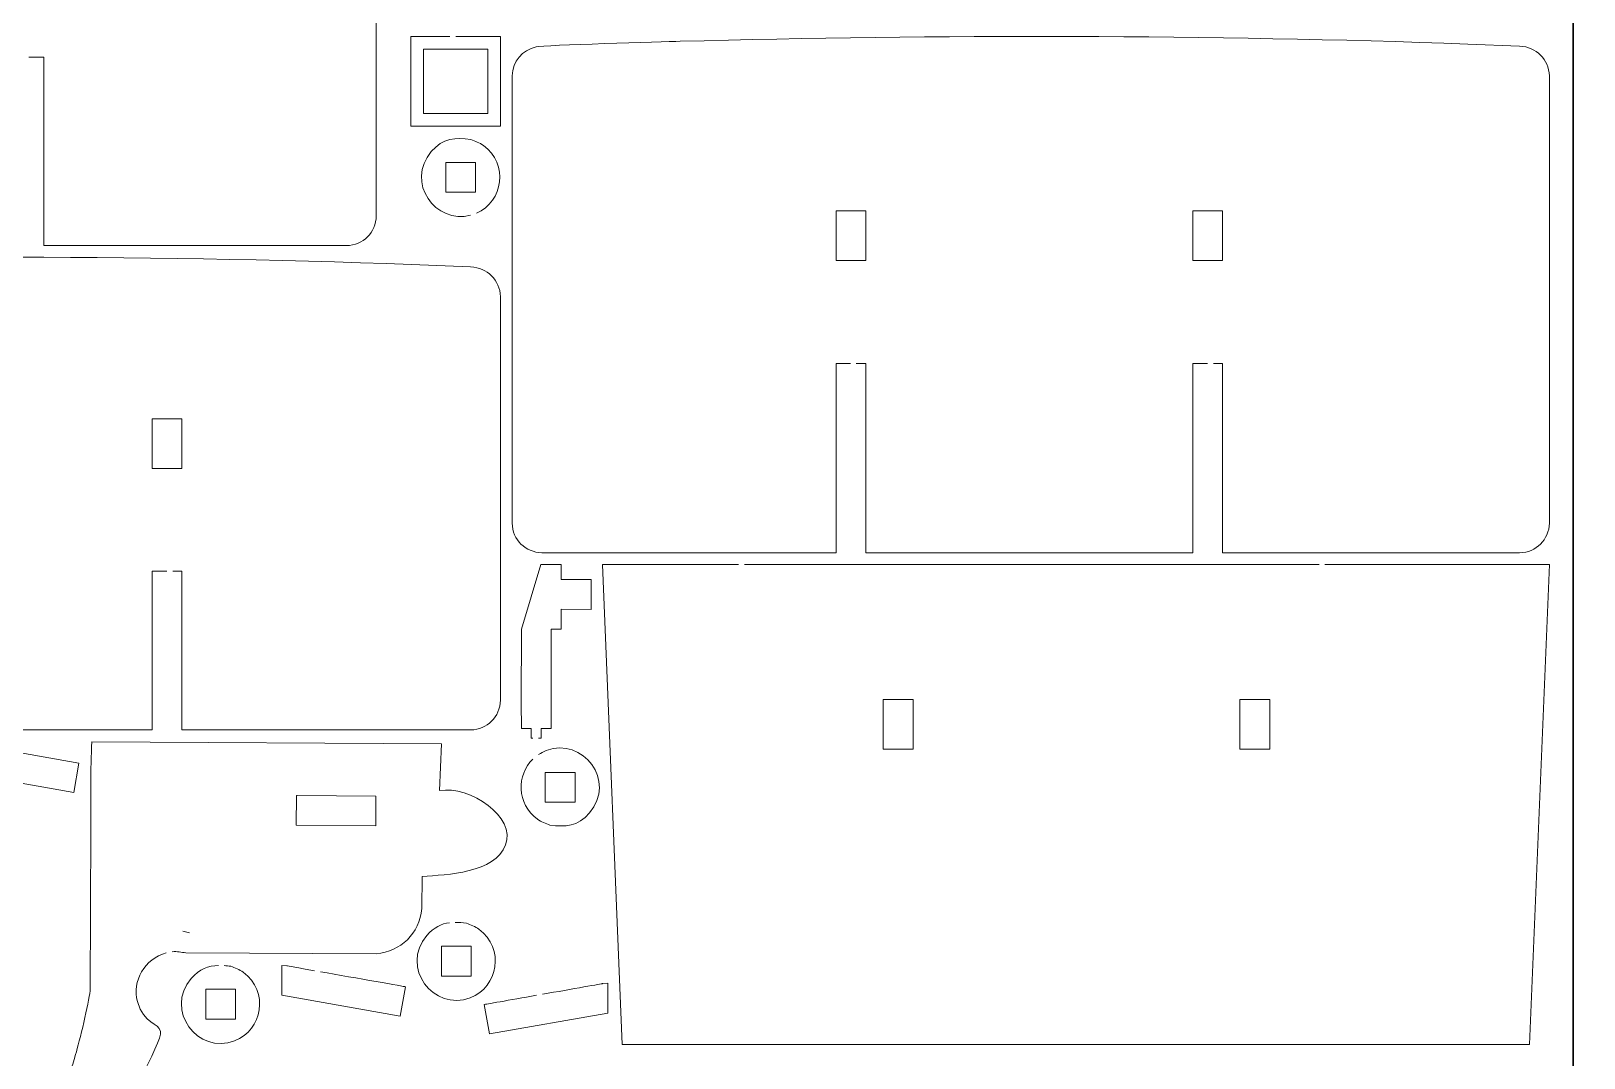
# Model space of a CAD drawing. Header units: centimetres. Extents: x -33.3 to 33.3, y -15.3 to 15.3.
# Drawn here: x -24.29 to -11.01, y -7.77 to 1.01 of the extents above; entities that cross this region are included whole.
import ezdxf

# ---------------------------------------------------------------- set-up
doc = ezdxf.new("R2010")
doc.units = ezdxf.units.CM
doc.header["$MEASUREMENT"] = 0
doc.layers.add('Layer 1', color=7, linetype='Continuous')

msp = doc.modelspace()

# ---------------------------------------------------------------- linework, layer by layer
at = {"layer": 'Layer 1', "color": 250, "lineweight": 20}
for points in [[(-33.29789, -15.35), (-33.29789, -15.35), (-11.0979, -15.35), (-11.0979, -15.35), (-11.0979, -15.35), (-11.0979, -15.35), (-11.0979, 15.35), (-11.0979, 15.35), (-11.0979, 15.35), (-11.0979, 15.35), (-33.29789, 15.35), (-33.29789, 15.35), (-33.29789, 15.35), (-33.29789, 15.35), (-33.29789, -15.35), (-33.29789, -15.35), (-33.29789, -15.35), (-33.29789, -15.35), (-33.29789, -15.35), (-33.29789, -15.35)], [(-11.10211, -15.35), (-11.10211, -15.35), (11.0979, -15.35), (11.0979, -15.35), (11.0979, -15.35), (11.0979, -15.35), (11.0979, 15.35), (11.0979, 15.35), (11.0979, 15.35), (11.0979, 15.35), (-11.10211, 15.35), (-11.10211, 15.35), (-11.10211, 15.35), (-11.10211, 15.35), (-11.10211, -15.35), (-11.10211, -15.35), (-11.10211, -15.35), (-11.10211, -15.35), (-11.10211, -15.35), (-11.10211, -15.35)]]:
    msp.add_open_spline(points, degree=3, knots=[0, 0, 0, 0, 0.16666667, 0.16666667, 0.16666667, 0.16666667, 0.33333333, 0.33333333, 0.33333333, 0.33333333, 0.5, 0.5, 0.5, 0.5, 0.66666667, 0.66666667, 0.66666667, 0.66666667, 1, 1, 1, 1], dxfattribs=at)
at = {"layer": 'Layer 1', "lineweight": 9}
for points, knots in [([(-24.31092, 0.7899), (-24.24717, 0.7899), (-24.18342, 0.7899), (-24.18342, 0.7899), (-24.18342, 0.7899), (-24.18342, 0.7899), (-24.18342, -0.82313), (-24.18342, -0.82313), (-24.18342, -0.82313), (-24.18342, -0.82313), (-21.59392, -0.82313), (-21.59392, -0.82313), (-21.59392, -0.82313), (-21.45029, -0.81898), (-21.34286, -0.71213), (-21.33908, -0.56788), (-21.33908, -0.56788), (-21.33908, -0.56788), (-21.33908, 3.44458), (-21.33908, 3.44458), (-21.33908, 3.44458), (-21.34286, 3.58978), (-21.45142, 3.69129), (-21.59364, 3.7003), (-21.59364, 3.7003), (-21.59364, 3.7003), (-22.33413, 3.72759), (-22.33413, 3.72759), (-22.33413, 3.72759), (-24.66324, 3.80153), (-27.11703, 3.80127), (-29.44736, 3.72304), (-29.44736, 3.72304), (-29.54031, 3.71992), (-30.04819, 3.7064), (-30.10463, 3.6935), (-30.10463, 3.6935), (-30.22266, 3.66653), (-30.30602, 3.57027), (-30.30937, 3.44548), (-30.30937, 3.44548), (-30.30937, 3.44548), (-30.30937, -0.56788), (-30.30937, -0.56788), (-30.30937, -0.56788), (-30.30607, -0.70857), (-30.21765, -0.79307), (-30.08356, -0.82145), (-30.08356, -0.82145), (-30.08356, -0.82145), (-30.0544, -0.82313), (-30.0544, -0.82313), (-30.0544, -0.82313), (-30.0544, -0.82313), (-27.48982, -0.82313), (-27.48982, -0.82313), (-27.48982, -0.82313), (-27.48982, -0.82313), (-27.48982, 0.7899), (-27.48982, 0.7899), (-27.48982, 0.7899), (-27.48982, 0.7899), (-27.44171, 0.7899), (-27.38729, 0.7899)], [0, 0, 0, 0, 0.05882353, 0.05882353, 0.05882353, 0.05882353, 0.11764706, 0.11764706, 0.11764706, 0.11764706, 0.17647059, 0.17647059, 0.17647059, 0.17647059, 0.23529412, 0.23529412, 0.23529412, 0.23529412, 0.29411765, 0.29411765, 0.29411765, 0.29411765, 0.35294118, 0.35294118, 0.35294118, 0.35294118, 0.41176471, 0.41176471, 0.41176471, 0.41176471, 0.47058824, 0.47058824, 0.47058824, 0.47058824, 0.52941176, 0.52941176, 0.52941176, 0.52941176, 0.58823529, 0.58823529, 0.58823529, 0.58823529, 0.64705882, 0.64705882, 0.64705882, 0.64705882, 0.70588235, 0.70588235, 0.70588235, 0.70588235, 0.76470588, 0.76470588, 0.76470588, 0.76470588, 0.82352941, 0.82352941, 0.82352941, 0.82352941, 0.88235294, 0.88235294, 0.88235294, 0.88235294, 1, 1, 1, 1]), ([(-20.70972, 0.96471), (-20.88292, 0.96471), (-21.0422, 0.96471), (-21.0422, 0.96471), (-21.0422, 0.96471), (-21.0422, 0.96471), (-21.0422, 0.19977), (-21.0422, 0.19977), (-21.0422, 0.19977), (-21.0422, 0.19977), (-20.27725, 0.19977), (-20.27725, 0.19977), (-20.27725, 0.19977), (-20.27725, 0.19977), (-20.27725, 0.96471), (-20.27725, 0.96471), (-20.27725, 0.96471), (-20.27725, 0.96471), (-20.46848, 0.96471), (-20.65971, 0.96471)], [0, 0, 0, 0, 0.16666667, 0.16666667, 0.16666667, 0.16666667, 0.33333333, 0.33333333, 0.33333333, 0.33333333, 0.5, 0.5, 0.5, 0.5, 0.66666667, 0.66666667, 0.66666667, 0.66666667, 1, 1, 1, 1]), ([(-14.17669, -1.83125), (-14.13337, -1.83125), (-14.0992, -1.83125), (-14.0992, -1.83125), (-14.0992, -1.83125), (-14.0992, -1.83125), (-14.0992, -3.452), (-14.0992, -3.452), (-14.0992, -3.452), (-14.0992, -3.452), (-11.55798, -3.452), (-11.55798, -3.452), (-11.55798, -3.452), (-11.4143, -3.44783), (-11.30693, -3.34109), (-11.30312, -3.19673), (-11.30312, -3.19673), (-11.30312, -3.19673), (-11.30312, 0.62796), (-11.30312, 0.62796), (-11.30312, 0.62796), (-11.30703, 0.77331), (-11.41529, 0.87453), (-11.5577, 0.88367), (-11.5577, 0.88367), (-11.5577, 0.88367), (-11.99998, 0.90115), (-11.99998, 0.90115), (-11.99998, 0.90115), (-14.18596, 0.9811), (-16.55646, 0.98545), (-18.73831, 0.92441), (-18.73831, 0.92441), (-18.89007, 0.92016), (-19.90388, 0.89248), (-19.97209, 0.87692), (-19.97209, 0.87692), (-20.09005, 0.85001), (-20.17353, 0.7536), (-20.17687, 0.62881), (-20.17687, 0.62881), (-20.17687, 0.62881), (-20.17687, -3.19673), (-20.17687, -3.19673), (-20.17687, -3.19673), (-20.17319, -3.34312), (-20.06499, -3.44663), (-19.9219, -3.452), (-19.9219, -3.452), (-19.9219, -3.452), (-17.4056, -3.452), (-17.4056, -3.452), (-17.4056, -3.452), (-17.4056, -3.452), (-17.4056, -1.83125), (-17.4056, -1.83125), (-17.4056, -1.83125), (-17.4056, -1.83125), (-17.34499, -1.83125), (-17.28287, -1.83125)], [0, 0, 0, 0, 0.0625, 0.0625, 0.0625, 0.0625, 0.125, 0.125, 0.125, 0.125, 0.1875, 0.1875, 0.1875, 0.1875, 0.25, 0.25, 0.25, 0.25, 0.3125, 0.3125, 0.3125, 0.3125, 0.375, 0.375, 0.375, 0.375, 0.4375, 0.4375, 0.4375, 0.4375, 0.5, 0.5, 0.5, 0.5, 0.5625, 0.5625, 0.5625, 0.5625, 0.625, 0.625, 0.625, 0.625, 0.6875, 0.6875, 0.6875, 0.6875, 0.75, 0.75, 0.75, 0.75, 0.8125, 0.8125, 0.8125, 0.8125, 0.875, 0.875, 0.875, 0.875, 1, 1, 1, 1]), ([(-20.93472, 0.30724), (-20.93472, 0.30724), (-20.38472, 0.30725), (-20.38472, 0.30725), (-20.38472, 0.30725), (-20.38472, 0.30725), (-20.38472, 0.85724), (-20.38472, 0.85724), (-20.38472, 0.85724), (-20.38472, 0.85724), (-20.93472, 0.85723), (-20.93472, 0.85723), (-20.93472, 0.85723), (-20.93472, 0.85723), (-20.93472, 0.30724), (-20.93472, 0.30724)], [0, 0, 0, 0, 0.2, 0.2, 0.2, 0.2, 0.4, 0.4, 0.4, 0.4, 0.6, 0.6, 0.6, 0.6, 1, 1, 1, 1]), ([(-20.48182, -0.54609), (-20.25363, -0.44523), (-20.20537, -0.12716), (-20.42317, 0.03452), (-20.42317, 0.03452), (-20.45498, 0.05814), (-20.49365, 0.07012), (-20.52995, 0.08515), (-20.52995, 0.08515), (-20.66048, 0.10219), (-20.76752, 0.09793), (-20.86839, -0.01924), (-20.86839, -0.01924), (-21.09309, -0.28027), (-20.83104, -0.64499), (-20.53182, -0.56381)], [0, 0, 0, 0, 0.2, 0.2, 0.2, 0.2, 0.4, 0.4, 0.4, 0.4, 0.6, 0.6, 0.6, 0.6, 1, 1, 1, 1]), ([(-20.74429, -0.36645), (-20.74429, -0.36645), (-20.48932, -0.36645), (-20.48932, -0.36645), (-20.48932, -0.36645), (-20.48932, -0.36645), (-20.48932, -0.11147), (-20.48932, -0.11147), (-20.48932, -0.11147), (-20.48932, -0.11147), (-20.74429, -0.11147), (-20.74429, -0.11147), (-20.74429, -0.11147), (-20.74429, -0.11147), (-20.74429, -0.36645), (-20.74429, -0.36645)], [0, 0, 0, 0, 0.2, 0.2, 0.2, 0.2, 0.4, 0.4, 0.4, 0.4, 0.6, 0.6, 0.6, 0.6, 1, 1, 1, 1]), ([(-17.4056, -0.95129), (-17.4056, -0.95129), (-17.15062, -0.95129), (-17.15062, -0.95129), (-17.15062, -0.95129), (-17.15062, -0.95129), (-17.15062, -0.52631), (-17.15062, -0.52631), (-17.15062, -0.52631), (-17.15062, -0.52631), (-17.4056, -0.52631), (-17.4056, -0.52631), (-17.4056, -0.52631), (-17.4056, -0.52631), (-17.4056, -0.95129), (-17.4056, -0.95129)], [0, 0, 0, 0, 0.2, 0.2, 0.2, 0.2, 0.4, 0.4, 0.4, 0.4, 0.6, 0.6, 0.6, 0.6, 1, 1, 1, 1]), ([(-14.35418, -0.52631), (-14.35418, -0.52631), (-14.35418, -0.95129), (-14.35418, -0.95129), (-14.35418, -0.95129), (-14.35418, -0.95129), (-14.0992, -0.95129), (-14.0992, -0.95129), (-14.0992, -0.95129), (-14.0992, -0.95129), (-14.0992, -0.52631), (-14.0992, -0.52631), (-14.0992, -0.52631), (-14.0992, -0.52631), (-14.35418, -0.52631), (-14.35418, -0.52631)], [0, 0, 0, 0, 0.2, 0.2, 0.2, 0.2, 0.4, 0.4, 0.4, 0.4, 0.6, 0.6, 0.6, 0.6, 1, 1, 1, 1]), ([(-23.07992, -3.6093), (-23.0366, -3.6093), (-23.00243, -3.6093), (-23.00243, -3.6093), (-23.00243, -3.6093), (-23.00243, -3.6093), (-23.00243, -4.96724), (-23.00243, -4.96724), (-23.00243, -4.96724), (-23.00243, -4.96724), (-20.53186, -4.96724), (-20.53186, -4.96724), (-20.53186, -4.96724), (-20.38837, -4.96307), (-20.28103, -4.85617), (-20.27725, -4.71194), (-20.27725, -4.71194), (-20.27725, -4.71194), (-20.27725, -1.26056), (-20.27725, -1.26056), (-20.27725, -1.26056), (-20.28108, -1.11517), (-20.38979, -1.01401), (-20.53182, -1.00486), (-20.53182, -1.00486), (-20.53182, -1.00486), (-21.03744, -0.98487), (-21.03744, -0.98487), (-21.03744, -0.98487), (-23.35774, -0.90071), (-25.92702, -0.90136), (-28.24753, -0.98498), (-28.24753, -0.98498), (-28.33085, -0.98798), (-28.74925, -0.99905), (-28.80444, -1.01168), (-28.80444, -1.01168), (-28.92248, -1.03868), (-29.00587, -1.13494), (-29.0092, -1.25977), (-29.0092, -1.25977), (-29.0092, -1.25977), (-29.0092, -4.71194), (-29.0092, -4.71194), (-29.0092, -4.71194), (-29.00551, -4.85836), (-28.8973, -4.96188), (-28.75421, -4.96724), (-28.75421, -4.96724), (-28.75421, -4.96724), (-28.48896, -4.96724), (-28.13318, -4.96724)], [0, 0, 0, 0, 0.07142857, 0.07142857, 0.07142857, 0.07142857, 0.14285714, 0.14285714, 0.14285714, 0.14285714, 0.21428571, 0.21428571, 0.21428571, 0.21428571, 0.28571429, 0.28571429, 0.28571429, 0.28571429, 0.35714286, 0.35714286, 0.35714286, 0.35714286, 0.42857143, 0.42857143, 0.42857143, 0.42857143, 0.5, 0.5, 0.5, 0.5, 0.57142857, 0.57142857, 0.57142857, 0.57142857, 0.64285714, 0.64285714, 0.64285714, 0.64285714, 0.71428571, 0.71428571, 0.71428571, 0.71428571, 0.78571429, 0.78571429, 0.78571429, 0.78571429, 0.85714286, 0.85714286, 0.85714286, 0.85714286, 1, 1, 1, 1]), ([(-17.23287, -1.83125), (-17.18732, -1.83125), (-17.15062, -1.83125), (-17.15062, -1.83125), (-17.15062, -1.83125), (-17.15062, -1.83125), (-17.15062, -3.452), (-17.15062, -3.452), (-17.15062, -3.452), (-17.15062, -3.452), (-14.35418, -3.452), (-14.35418, -3.452), (-14.35418, -3.452), (-14.35418, -3.452), (-14.35418, -1.83125), (-14.35418, -1.83125), (-14.35418, -1.83125), (-14.35418, -1.83125), (-14.29043, -1.83125), (-14.22669, -1.83125)], [0, 0, 0, 0, 0.16666667, 0.16666667, 0.16666667, 0.16666667, 0.33333333, 0.33333333, 0.33333333, 0.33333333, 0.5, 0.5, 0.5, 0.5, 0.66666667, 0.66666667, 0.66666667, 0.66666667, 1, 1, 1, 1]), ([(-23.00243, -2.30435), (-23.00243, -2.30435), (-23.2574, -2.30435), (-23.2574, -2.30435), (-23.2574, -2.30435), (-23.2574, -2.30435), (-23.2574, -2.72933), (-23.2574, -2.72933), (-23.2574, -2.72933), (-23.2574, -2.72933), (-23.00243, -2.72933), (-23.00243, -2.72933), (-23.00243, -2.72933), (-23.00243, -2.72933), (-23.00243, -2.30435), (-23.00243, -2.30435)], [0, 0, 0, 0, 0.2, 0.2, 0.2, 0.2, 0.4, 0.4, 0.4, 0.4, 0.6, 0.6, 0.6, 0.6, 1, 1, 1, 1]), ([(-19.95003, -5.03879), (-19.93738, -5.03879), (-19.92787, -5.03879), (-19.92787, -5.03879), (-19.92787, -5.03879), (-19.92787, -5.03879), (-19.92787, -4.9538), (-19.92787, -4.9538), (-19.92787, -4.9538), (-19.92787, -4.9538), (-19.84288, -4.9538), (-19.84288, -4.9538), (-19.84288, -4.9538), (-19.84288, -4.9538), (-19.84288, -4.10387), (-19.84288, -4.10387), (-19.84288, -4.10387), (-19.84288, -4.10387), (-19.75789, -4.10387), (-19.75789, -4.10387), (-19.75789, -4.10387), (-19.75789, -4.10387), (-19.75789, -3.93387), (-19.75789, -3.93387), (-19.75789, -3.93387), (-19.75789, -3.93387), (-19.50126, -3.93552), (-19.50126, -3.93552), (-19.50126, -3.93552), (-19.50126, -3.93552), (-19.50126, -3.68055), (-19.50126, -3.68055), (-19.50126, -3.68055), (-19.50126, -3.68055), (-19.75624, -3.68055), (-19.75624, -3.68055), (-19.75624, -3.68055), (-19.75624, -3.68055), (-19.75624, -3.55305), (-19.75624, -3.55305), (-19.75624, -3.55305), (-19.75624, -3.55305), (-19.93099, -3.55305), (-19.93099, -3.55305), (-19.93099, -3.55305), (-19.93099, -3.55305), (-20.09786, -4.10387), (-20.09786, -4.10387), (-20.09786, -4.10387), (-20.09786, -4.10387), (-20.0996, -4.73561), (-20.0996, -4.73561), (-20.0996, -4.73561), (-20.0996, -4.73561), (-20.09786, -4.9538), (-20.09786, -4.9538), (-20.09786, -4.9538), (-20.09786, -4.9538), (-20.01286, -4.9538), (-20.01286, -4.9538), (-20.01286, -4.9538), (-20.01286, -4.9538), (-20.01286, -5.03879), (-20.01286, -5.03879), (-20.01286, -5.03879), (-20.01286, -5.03879), (-20.00775, -5.03879), (-20.00003, -5.03879)], [0, 0, 0, 0, 0.05555556, 0.05555556, 0.05555556, 0.05555556, 0.11111111, 0.11111111, 0.11111111, 0.11111111, 0.16666667, 0.16666667, 0.16666667, 0.16666667, 0.22222222, 0.22222222, 0.22222222, 0.22222222, 0.27777778, 0.27777778, 0.27777778, 0.27777778, 0.33333333, 0.33333333, 0.33333333, 0.33333333, 0.38888889, 0.38888889, 0.38888889, 0.38888889, 0.44444444, 0.44444444, 0.44444444, 0.44444444, 0.5, 0.5, 0.5, 0.5, 0.55555556, 0.55555556, 0.55555556, 0.55555556, 0.61111111, 0.61111111, 0.61111111, 0.61111111, 0.66666667, 0.66666667, 0.66666667, 0.66666667, 0.72222222, 0.72222222, 0.72222222, 0.72222222, 0.77777778, 0.77777778, 0.77777778, 0.77777778, 0.83333333, 0.83333333, 0.83333333, 0.83333333, 0.88888889, 0.88888889, 0.88888889, 0.88888889, 1, 1, 1, 1]), ([(-18.2398, -3.55305), (-18.94255, -3.55305), (-19.40411, -3.55305), (-19.40411, -3.55305), (-19.40411, -3.55305), (-19.40411, -3.55305), (-19.23412, -7.65876), (-19.23412, -7.65876), (-19.23412, -7.65876), (-19.23412, -7.65876), (-11.4731, -7.65876), (-11.4731, -7.65876), (-11.4731, -7.65876), (-11.4731, -7.65876), (-11.30312, -3.55305), (-11.30312, -3.55305), (-11.30312, -3.55305), (-11.30312, -3.55305), (-12.11414, -3.55305), (-13.22297, -3.55305)], [0, 0, 0, 0, 0.16666667, 0.16666667, 0.16666667, 0.16666667, 0.33333333, 0.33333333, 0.33333333, 0.33333333, 0.5, 0.5, 0.5, 0.5, 0.66666667, 0.66666667, 0.66666667, 0.66666667, 1, 1, 1, 1]), ([(-26.14852, -3.6093), (-26.09741, -3.6093), (-26.05384, -3.6093), (-26.05384, -3.6093), (-26.05384, -3.6093), (-26.05384, -3.6093), (-26.05384, -4.96724), (-26.05384, -4.96724), (-26.05384, -4.96724), (-26.05384, -4.96724), (-23.2574, -4.96724), (-23.2574, -4.96724), (-23.2574, -4.96724), (-23.2574, -4.96724), (-23.2574, -3.6093), (-23.2574, -3.6093), (-23.2574, -3.6093), (-23.2574, -3.6093), (-23.19366, -3.6093), (-23.12992, -3.6093)], [0, 0, 0, 0, 0.16666667, 0.16666667, 0.16666667, 0.16666667, 0.33333333, 0.33333333, 0.33333333, 0.33333333, 0.5, 0.5, 0.5, 0.5, 0.66666667, 0.66666667, 0.66666667, 0.66666667, 1, 1, 1, 1]), ([(-17.00156, -4.70576), (-17.00156, -4.70576), (-17.00156, -5.13073), (-17.00156, -5.13073), (-17.00156, -5.13073), (-17.00156, -5.13073), (-16.74657, -5.13073), (-16.74657, -5.13073), (-16.74657, -5.13073), (-16.74657, -5.13073), (-16.74657, -4.70576), (-16.74657, -4.70576), (-16.74657, -4.70576), (-16.74657, -4.70576), (-17.00156, -4.70576), (-17.00156, -4.70576)], [0, 0, 0, 0, 0.2, 0.2, 0.2, 0.2, 0.4, 0.4, 0.4, 0.4, 0.6, 0.6, 0.6, 0.6, 1, 1, 1, 1]), ([(-13.95013, -4.70576), (-13.95013, -4.70576), (-13.95013, -5.13073), (-13.95013, -5.13073), (-13.95013, -5.13073), (-13.95013, -5.13073), (-13.69514, -5.13073), (-13.69514, -5.13073), (-13.69514, -5.13073), (-13.69514, -5.13073), (-13.69514, -4.70576), (-13.69514, -4.70576), (-13.69514, -4.70576), (-13.69514, -4.70576), (-13.95013, -4.70576), (-13.95013, -4.70576)], [0, 0, 0, 0, 0.2, 0.2, 0.2, 0.2, 0.4, 0.4, 0.4, 0.4, 0.6, 0.6, 0.6, 0.6, 1, 1, 1, 1]), ([(-20.00003, -5.21719), (-20.13825, -5.3529), (-20.14154, -5.59627), (-19.96003, -5.73106), (-19.96003, -5.73106), (-19.92822, -5.75469), (-19.88953, -5.76665), (-19.85324, -5.78168), (-19.85324, -5.78168), (-19.72275, -5.79871), (-19.61565, -5.79447), (-19.5148, -5.6773), (-19.5148, -5.6773), (-19.2816, -5.40634), (-19.57265, -5.02388), (-19.88537, -5.14384), (-19.88537, -5.14384), (-19.90867, -5.15278), (-19.93026, -5.16392), (-19.95003, -5.17689)], [0, 0, 0, 0, 0.16666667, 0.16666667, 0.16666667, 0.16666667, 0.33333333, 0.33333333, 0.33333333, 0.33333333, 0.5, 0.5, 0.5, 0.5, 0.66666667, 0.66666667, 0.66666667, 0.66666667, 1, 1, 1, 1]), ([(-25.19568, -5.06876), (-25.19568, -5.06876), (-24.89641, -5.07263), (-24.89641, -5.07263), (-24.89641, -5.07263), (-24.89641, -5.07263), (-23.88362, -5.25121), (-23.88362, -5.25121), (-23.88362, -5.25121), (-23.88362, -5.25121), (-23.92789, -5.50232), (-23.92789, -5.50232), (-23.92789, -5.50232), (-23.92789, -5.50232), (-24.9407, -5.32374), (-24.9407, -5.32374), (-24.9407, -5.32374), (-24.9407, -5.32374), (-25.19568, -5.32374), (-25.19568, -5.32374), (-25.19568, -5.32374), (-25.19568, -5.32374), (-25.19568, -5.06876), (-25.19568, -5.06876)], [0, 0, 0, 0, 0.14285714, 0.14285714, 0.14285714, 0.14285714, 0.28571429, 0.28571429, 0.28571429, 0.28571429, 0.42857143, 0.42857143, 0.42857143, 0.42857143, 0.57142857, 0.57142857, 0.57142857, 0.57142857, 0.71428571, 0.71428571, 0.71428571, 0.71428571, 1, 1, 1, 1]), ([(-23.08528, -6.8655), (-23.03987, -6.85996), (-23.0109, -6.87088), (-22.96828, -6.87354), (-22.96828, -6.87354), (-22.96828, -6.87354), (-21.33843, -6.88289), (-21.33843, -6.88289), (-21.33843, -6.88289), (-21.12816, -6.86193), (-20.9696, -6.71049), (-20.9497, -6.49477), (-20.9497, -6.49477), (-20.9497, -6.49477), (-20.94517, -6.22116), (-20.94517, -6.22116), (-20.94517, -6.22116), (-20.73609, -6.20497), (-20.32318, -6.19297), (-20.23271, -5.95159), (-20.23271, -5.95159), (-20.14328, -5.71295), (-20.53479, -5.44132), (-20.79867, -5.48652), (-20.79867, -5.48652), (-20.79867, -5.48652), (-20.78025, -5.08511), (-20.78025, -5.08511), (-20.78025, -5.08511), (-20.78025, -5.08511), (-23.77261, -5.06856), (-23.77261, -5.06856), (-23.77261, -5.06856), (-23.78492, -5.29738), (-23.78088, -5.57783), (-23.78134, -5.80747), (-23.78134, -5.80747), (-23.78134, -5.80747), (-23.78808, -7.20049), (-23.78808, -7.20049), (-23.78808, -7.20049), (-23.79711, -7.3008), (-23.87943, -7.6362), (-23.91123, -7.74444), (-23.91123, -7.74444), (-23.98143, -7.98337), (-24.02351, -8.06539), (-24.11454, -8.28589), (-24.11454, -8.28589), (-24.12863, -8.32002), (-24.19385, -8.46634), (-24.16797, -8.50108), (-24.16797, -8.50108), (-24.11293, -8.57496), (-23.7116, -8.56861), (-23.59599, -8.38834), (-23.59599, -8.38834), (-23.52942, -8.28454), (-23.16775, -7.62964), (-23.18436, -7.54826), (-23.18436, -7.54826), (-23.20034, -7.46995), (-23.32862, -7.48656), (-23.38204, -7.29146), (-23.38204, -7.29146), (-23.43026, -7.11534), (-23.32219, -6.92489), (-23.13528, -6.87513)], [0, 0, 0, 0, 0.05555556, 0.05555556, 0.05555556, 0.05555556, 0.11111111, 0.11111111, 0.11111111, 0.11111111, 0.16666667, 0.16666667, 0.16666667, 0.16666667, 0.22222222, 0.22222222, 0.22222222, 0.22222222, 0.27777778, 0.27777778, 0.27777778, 0.27777778, 0.33333333, 0.33333333, 0.33333333, 0.33333333, 0.38888889, 0.38888889, 0.38888889, 0.38888889, 0.44444444, 0.44444444, 0.44444444, 0.44444444, 0.5, 0.5, 0.5, 0.5, 0.55555556, 0.55555556, 0.55555556, 0.55555556, 0.61111111, 0.61111111, 0.61111111, 0.61111111, 0.66666667, 0.66666667, 0.66666667, 0.66666667, 0.72222222, 0.72222222, 0.72222222, 0.72222222, 0.77777778, 0.77777778, 0.77777778, 0.77777778, 0.83333333, 0.83333333, 0.83333333, 0.83333333, 0.88888889, 0.88888889, 0.88888889, 0.88888889, 1, 1, 1, 1]), ([(-19.6389, -5.33008), (-19.6389, -5.33008), (-19.89387, -5.33008), (-19.89387, -5.33008), (-19.89387, -5.33008), (-19.89387, -5.33008), (-19.89387, -5.58507), (-19.89387, -5.58507), (-19.89387, -5.58507), (-19.89387, -5.58507), (-19.6389, -5.58507), (-19.6389, -5.58507), (-19.6389, -5.58507), (-19.6389, -5.58507), (-19.6389, -5.33008), (-19.6389, -5.33008)], [0, 0, 0, 0, 0.2, 0.2, 0.2, 0.2, 0.4, 0.4, 0.4, 0.4, 0.6, 0.6, 0.6, 0.6, 1, 1, 1, 1]), ([(-22.01666, -5.52776), (-22.01666, -5.52776), (-22.02174, -5.52777), (-22.02174, -5.52777), (-22.02174, -5.52777), (-22.02174, -5.52777), (-22.02357, -5.78269), (-22.02357, -5.78269), (-22.02357, -5.78269), (-22.02357, -5.78269), (-21.34368, -5.78766), (-21.34368, -5.78766), (-21.34368, -5.78766), (-21.34368, -5.78766), (-21.3421, -5.53268), (-21.3421, -5.53268), (-21.3421, -5.53268), (-21.3421, -5.53268), (-22.01666, -5.52776), (-22.01666, -5.52776)], [0, 0, 0, 0, 0.16666667, 0.16666667, 0.16666667, 0.16666667, 0.33333333, 0.33333333, 0.33333333, 0.33333333, 0.5, 0.5, 0.5, 0.5, 0.66666667, 0.66666667, 0.66666667, 0.66666667, 1, 1, 1, 1]), ([(-20.71332, -6.61676), (-20.78235, -6.6254), (-20.84537, -6.65499), (-20.90619, -6.72562), (-20.90619, -6.72562), (-21.13933, -6.99642), (-20.84848, -7.37904), (-20.53561, -7.25907), (-20.53561, -7.25907), (-20.2938, -7.16635), (-20.23815, -6.83731), (-20.46096, -6.67186), (-20.46096, -6.67186), (-20.49276, -6.64823), (-20.53145, -6.63626), (-20.56774, -6.62123), (-20.56774, -6.62123), (-20.60104, -6.61689), (-20.63281, -6.61393), (-20.66332, -6.61388)], [0, 0, 0, 0, 0.16666667, 0.16666667, 0.16666667, 0.16666667, 0.33333333, 0.33333333, 0.33333333, 0.33333333, 0.5, 0.5, 0.5, 0.5, 0.66666667, 0.66666667, 0.66666667, 0.66666667, 1, 1, 1, 1]), ([(-20.78207, -7.07282), (-20.78207, -7.07282), (-20.5271, -7.07282), (-20.5271, -7.07282), (-20.5271, -7.07282), (-20.5271, -7.07282), (-20.5271, -6.81784), (-20.5271, -6.81784), (-20.5271, -6.81784), (-20.5271, -6.81784), (-20.78207, -6.81784), (-20.78207, -6.81784), (-20.78207, -6.81784), (-20.78207, -6.81784), (-20.78207, -7.07282), (-20.78207, -7.07282)], [0, 0, 0, 0, 0.2, 0.2, 0.2, 0.2, 0.4, 0.4, 0.4, 0.4, 0.6, 0.6, 0.6, 0.6, 1, 1, 1, 1]), ([(-22.69018, -6.98247), (-22.77495, -6.98427), (-22.85024, -7.01033), (-22.92234, -7.09413), (-22.92234, -7.09413), (-23.15556, -7.36518), (-22.86446, -7.74753), (-22.55178, -7.62759), (-22.55178, -7.62759), (-22.30997, -7.53484), (-22.25431, -7.20583), (-22.47712, -7.04037), (-22.47712, -7.04037), (-22.50893, -7.01673), (-22.5476, -7.00476), (-22.58392, -6.98973), (-22.58392, -6.98973), (-22.60316, -6.98722), (-22.6219, -6.98516), (-22.64018, -6.98387)], [0, 0, 0, 0, 0.16666667, 0.16666667, 0.16666667, 0.16666667, 0.33333333, 0.33333333, 0.33333333, 0.33333333, 0.5, 0.5, 0.5, 0.5, 0.66666667, 0.66666667, 0.66666667, 0.66666667, 1, 1, 1, 1]), ([(-21.81624, -7.03621), (-21.51679, -7.08901), (-21.09028, -7.16421), (-21.09028, -7.16421), (-21.09028, -7.16421), (-21.09028, -7.16421), (-21.13455, -7.41533), (-21.13455, -7.41533), (-21.13455, -7.41533), (-21.13455, -7.41533), (-22.14734, -7.23674), (-22.14734, -7.23674), (-22.14734, -7.23674), (-22.14734, -7.23674), (-22.14734, -6.98177), (-22.14734, -6.98177), (-22.14734, -6.98177), (-22.14734, -6.98177), (-22.10307, -6.98563), (-22.10307, -6.98563), (-22.10307, -6.98563), (-22.10307, -6.98563), (-22.00323, -7.00325), (-21.86624, -7.0274)], [0, 0, 0, 0, 0.14285714, 0.14285714, 0.14285714, 0.14285714, 0.28571429, 0.28571429, 0.28571429, 0.28571429, 0.42857143, 0.42857143, 0.42857143, 0.42857143, 0.57142857, 0.57142857, 0.57142857, 0.57142857, 0.71428571, 0.71428571, 0.71428571, 0.71428571, 1, 1, 1, 1]), ([(-19.96775, -7.23764), (-20.19992, -7.27858), (-20.41541, -7.31657), (-20.41541, -7.31657), (-20.41541, -7.31657), (-20.41541, -7.31657), (-20.37113, -7.56768), (-20.37113, -7.56768), (-20.37113, -7.56768), (-20.37113, -7.56768), (-19.35834, -7.3891), (-19.35834, -7.3891), (-19.35834, -7.3891), (-19.35834, -7.3891), (-19.35834, -7.13412), (-19.35834, -7.13412), (-19.35834, -7.13412), (-19.35834, -7.13412), (-19.40261, -7.13799), (-19.40261, -7.13799), (-19.40261, -7.13799), (-19.40261, -7.13799), (-19.66167, -7.18368), (-19.91775, -7.22882)], [0, 0, 0, 0, 0.14285714, 0.14285714, 0.14285714, 0.14285714, 0.28571429, 0.28571429, 0.28571429, 0.28571429, 0.42857143, 0.42857143, 0.42857143, 0.42857143, 0.57142857, 0.57142857, 0.57142857, 0.57142857, 0.71428571, 0.71428571, 0.71428571, 0.71428571, 1, 1, 1, 1]), ([(-22.79824, -7.44134), (-22.79824, -7.44134), (-22.54326, -7.44134), (-22.54326, -7.44134), (-22.54326, -7.44134), (-22.54326, -7.44134), (-22.54326, -7.18635), (-22.54326, -7.18635), (-22.54326, -7.18635), (-22.54326, -7.18635), (-22.79824, -7.18635), (-22.79824, -7.18635), (-22.79824, -7.18635), (-22.79824, -7.18635), (-22.79824, -7.44134), (-22.79824, -7.44134)], [0, 0, 0, 0, 0.2, 0.2, 0.2, 0.2, 0.4, 0.4, 0.4, 0.4, 0.6, 0.6, 0.6, 0.6, 1, 1, 1, 1])]:
    msp.add_open_spline(points, degree=3, knots=knots, dxfattribs=at)
for points in [[(-13.27297, -3.55305), (-14.80787, -3.55305), (-16.88997, -3.55305), (-18.1898, -3.55305)], [(-22.99542, -6.69007), (-22.99542, -6.69007), (-22.93779, -6.70186), (-22.93779, -6.70186)]]:
    msp.add_open_spline(points, degree=3, dxfattribs=at)

doc.saveas('drawing.dxf')
